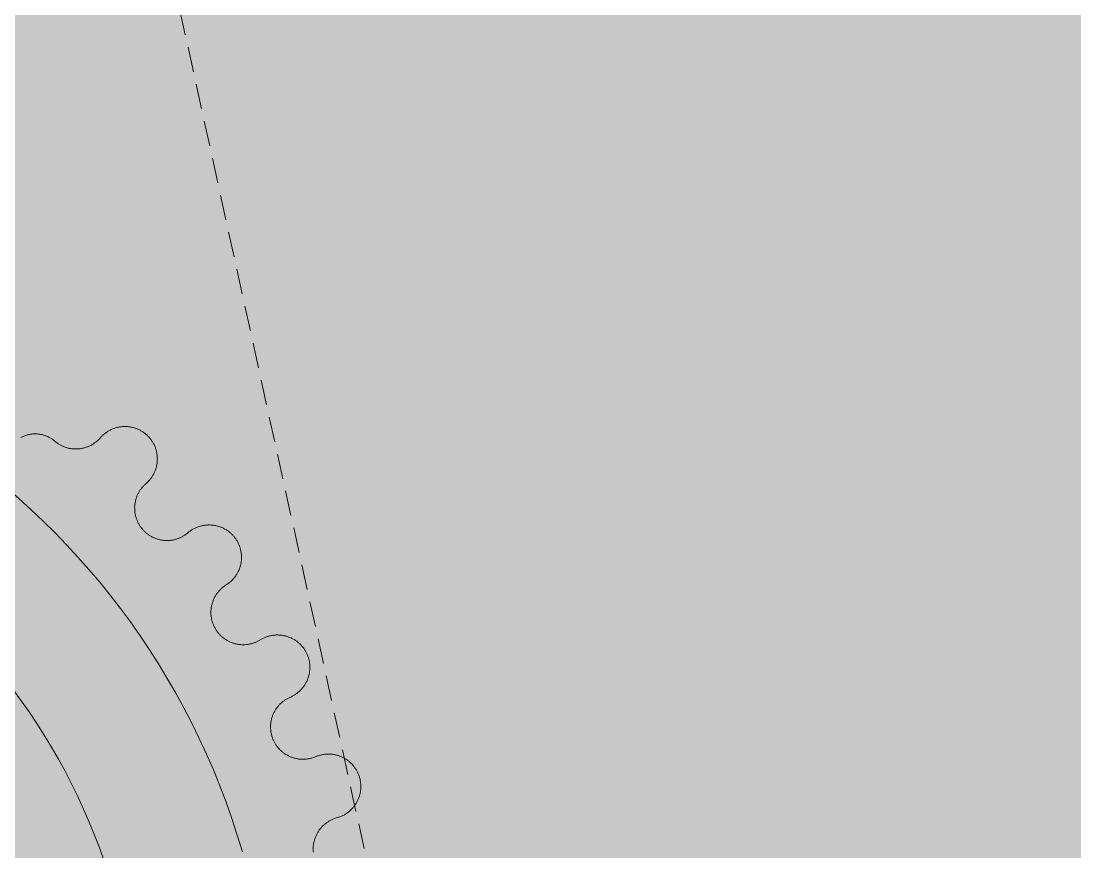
# Model space of a CAD drawing. Header units: millimetres. Extents: x 833941507 to 1669051331, y 817666127 to 1636299673.
# Drawn here: x 834548215.6 to 834548607.1, y 817988686.2 to 817988994.7 of the extents above; entities that cross this region are included whole.
import ezdxf

# ---------------------------------------------------------------- set-up
doc = ezdxf.new("R2010")
doc.units = ezdxf.units.MM
doc.header["$LTSCALE"] = 3
doc.linetypes.add('B0703', pattern=[4.6875, 3.125, -1.5625])
for name, color, linetype, lineweight in [('Hatch (LTC&CB)', 252, 'Continuous', 35), ('UAJ-23FLOR-h', 251, 'Continuous', 9), ('UAJ-25CEIL-z', 8, 'B0703', 9), ('UAJ-42INFI', 1, 'Continuous', 18)]:
    doc.layers.add(name, color=color, linetype=linetype, lineweight=lineweight)
doc.layers.add('UAJ-00XREF', color=7, linetype='Continuous')

# ---------------------------------------------------------------- blocks, each defined once
blk = doc.blocks.new('GBP-LTC-LB01')
at = {"layer": 'UAJ-23FLOR-h'}
h = blk.add_hatch(dxfattribs=at)
h.set_pattern_fill('EARTH,_O', color=256, scale=180, angle=45)
h.set_pattern_definition([(48.9989, (834576001.8, 818046085.3), (-112.727, 1612.5107), [1143, -1143]), (48.9989, (834575678.3, 818046366.6), (-112.727, 1612.5107), [1143, -1143]), (48.9989, (834575354.8, 818046647.8), (-112.727, 1612.5107), [1143, -1143]), (138.9989, (834575340.7, 818046849.3), (-1612.5107, -112.727), [1143, -1143]), (138.9989, (834575621.9, 818047172.8), (-1612.5107, -112.727), [1143, -1143]), (138.9989, (834575903.1, 818047496.3), (-1612.5107, -112.727), [1143, -1143])])
h.paths.add_polyline_path([(834572173.05, 818200349.17), (834310583.74, 818182062.08), (834331502.24, 817882831.69), (834364939.69, 817885169.23), (834473095.7, 818011283.6), (834480533.7, 818020120.4), (834485095.05, 818025709.55), (834491375.7, 818033619), (834497063.4, 818041013), (834493145.8, 818043678.7), (834512788.5, 818074029.25), (834518712.45, 818083675.25), (834526231.3, 818096325.1), (834534646.05, 818111073.05), (834545956, 818131981.3), (834557204.6, 818154198.8), (834564040, 818168496.8), (834570941.16, 818183576.43), (834578367.8, 818200696.3)])
h.paths.add_polyline_path([(834382131.31, 817956469.98), (834418268.73, 817958996.07), (834422062.41, 817963855.9), (834428403.04, 817964299.38), (834467239.2, 818010695.58), (834466445.21, 818021738.79), (834476097.72, 818035709.03), (834485267.1, 818048983.2), (834487014.89, 818051460.43), (834497268.33, 818067303.42), (834492893.38, 818129890.09), (834448056.59, 818126755.66), (834416896.58, 818105052.11), (834382061.37, 818080788.99), (834386167.45, 818022059.16), (834377588.38, 818021459.47)], flags=16)
edge = h.paths.add_edge_path(flags=16)
edge.add_line((834540292.29, 818142076.07), (834533466.32, 818141614.13))
edge.add_line((834533466.32, 818141614.13), (834523258.01, 818143862.71))
edge.add_line((834523258.01, 818143862.71), (834525896.87, 818155838.93))
edge.add_arc((834558382.43, 818267025.45), 115835.02, 237.2183981, 253.7131266, ccw=False)
edge.add_line((834495664.92, 818169638.25), (834498267.59, 818132356.98))
edge.add_line((834498267.59, 818132356.98), (834496346.42, 818130135.01))
edge.add_line((834496346.42, 818130135.01), (834492879.88, 818129892.67))
edge.add_line((834492879.88, 818129892.67), (834494229.58, 818110587.62))
edge.add_line((834494229.58, 818110587.62), (834496326.13, 818110708.38))
edge.add_line((834496326.13, 818110708.38), (834498420.21, 818080753.55))
edge.add_line((834498420.21, 818080753.55), (834498046.12, 818080727.4))
edge.add_line((834498046.12, 818080727.4), (834498254.52, 818077746.38))
edge.add_line((834498254.52, 818077746.38), (834503061.09, 818078082.4))
edge.add_line((834503061.09, 818078082.4), (834504979.52, 818081212.1))
edge.add_line((834504979.52, 818081212.1), (834509429.02, 818088470.93))
edge.add_line((834509429.02, 818088470.93), (834515217.16, 818097913.59))
edge.add_line((834515217.16, 818097913.59), (834526067.43, 818116415.54))
edge.add_line((834526067.43, 818116415.54), (834532489.2, 818127888.68))
edge.add_line((834532489.2, 818127888.68), (834534830.9, 818132146.3))
edge.add_line((834534830.9, 818132146.3), (834540292.29, 818142076.07))
h = blk.add_hatch(dxfattribs=at)
h.set_pattern_fill('EARTH,_O', color=256, scale=180, angle=45)
h.set_pattern_definition([(45.0000001, (-1082349.7, 54794.9), (-3e-06, 1616.4461018), [1143, -1143]), (45.0000001, (-1082652.8, 55098), (-3e-06, 1616.4461018), [1143, -1143]), (45.0000001, (-1082955.9, 55401.1), (-3e-06, 1616.4461018), [1143, -1143]), (135.0000001, (-1082955.9, 55603.1), (-1616.4461018, -3e-06), [1143, -1143]), (135.0000001, (-1082652.8, 55906.2), (-1616.4461018, -3e-06), [1143, -1143]), (135.0000001, (-1082349.7, 56209.3), (-1616.4461018, -3e-06), [1143, -1143])])
h.paths.add_polyline_path([(834669469.25, 818015499.17), (834651080.82, 818014213.79), (834651091.33, 818014066.03), (834669479.76, 818015351.52)], flags=16)
edge = h.paths.add_edge_path()
edge.add_arc((834611763.61, 818123015.07), 22001.28, 94.000719, 118.688683)
edge.add_line((834601201.89, 818142315.5), (834593918.34, 818141228.38))
edge.add_arc((834611768.4, 818123014.03), 25502.69, 93.997159, 134.421275, ccw=False)
edge.add_line((834609990.68, 818148454.69), (834618164.36, 818149025.84))
edge.add_line((834618164.36, 818149025.84), (834618408.29, 818145534.91))
edge.add_line((834618408.29, 818145534.91), (834616365.41, 818145392.16))
edge.add_line((834616365.41, 818145392.16), (834616609.39, 818141900.69))
edge.add_line((834616609.39, 818141900.69), (834611621.55, 818141552.15))
edge.add_line((834611621.55, 818141552.15), (834611377.61, 818145043.07))
edge.add_line((834611377.61, 818145043.07), (834610228.61, 818144962.74))
h.paths.add_polyline_path([(834673232.94, 818197365.88), (834607546.49, 818192773.89), (834599172.5, 818174435.3), (834588349.1, 818152374.5), (834578621.55, 818133890.65), (834568418.3, 818115665.3), (834556456.7, 818095618.3), (834546606.4, 818080041.6), (834532219.3, 818058623.75), (834523692.15, 818046595.75), (834515683.5, 818035708.5), (834508244.2, 818025929.9), (834500656.3, 818016266.1), (834489786.8, 818002934.1), (834483448.3, 817995421.3), (834478637.6, 817989841.7), (834458453.75, 817967379.3), (834441506.5, 817949096.36), (834383075.75, 817886437.08), (834482026.69, 817893354.51), (834551919.04, 817920008.6), (834634905.13, 817930637.13), (834634023, 817939309.35), (834633770.07, 817941795.89), (834633577.69, 817943687.02), (834508697.04, 817930983.61), (834507053.46, 817930191.44), (834506409.46, 817939426.96), (834507656.94, 817945566.73), (834503417.08, 818006767.03), (834503064.37, 818011762.67), (834514052.91, 818025791.94), (834520784.65, 818034889.35), (834526318.86, 818042436.94), (834532381.69, 818050705.63), (834536345.72, 818056472.68), (834542258.41, 818065225.62), (834550405.86, 818077286.91), (834561579, 818095001.96), (834574522.66, 818117080.03), (834587768.88, 818140310.21), (834609774.13, 818143594.98), (834610001.97, 818140335.89), (834634252.54, 818142031.47), (834636806.9, 818105492.47), (834642791.48, 818105913.75), (834646278.56, 818056032.58), (834640293.17, 818055614.16), (834643382.34, 818011424.91), (834641138.41, 818011267.96), (834645775.78, 817944927.87), (834639048.36, 817944243.52), (834640362.12, 817931328.11), (834651070.39, 817932706.91), (834650587.67, 817936476.13), (834685105.74, 817940896.86), (834685588.46, 817937127.64), (834691373.79, 817937868.57)])
blk = doc.blocks.new('inf_010')
at = {"layer": 'UAJ-42INFI'}
for points in [[(889560879.35, 757798065.8), (889560879.61, 757798065.91), (889560879.87, 757798066.02), (889560880.13, 757798066.12), (889560880.4, 757798066.21), (889560880.67, 757798066.3), (889560880.94, 757798066.38), (889560881.21, 757798066.45), (889560881.49, 757798066.51), (889560881.76, 757798066.57), (889560882.03, 757798066.62), (889560882.31, 757798066.67), (889560882.58, 757798066.7), (889560882.86, 757798066.73), (889560883.13, 757798066.76), (889560883.41, 757798066.77), (889560883.68, 757798066.78), (889560883.95, 757798066.79), (889560884.23, 757798066.78), (889560884.5, 757798066.77), (889560884.78, 757798066.75), (889560885.05, 757798066.73), (889560885.33, 757798066.7), (889560885.61, 757798066.66), (889560885.88, 757798066.61), (889560886.16, 757798066.56), (889560886.43, 757798066.5), (889560886.71, 757798066.43), (889560886.98, 757798066.36), (889560887.25, 757798066.28), (889560887.52, 757798066.19), (889560887.79, 757798066.1), (889560888.05, 757798065.99), (889560888.31, 757798065.89), (889560888.57, 757798065.77), (889560888.83, 757798065.65), (889560889.08, 757798065.52), (889560889.33, 757798065.39), (889560889.58, 757798065.25), (889560889.82, 757798065.1), (889560890.05, 757798064.95), (889560890.28, 757798064.79), (889560890.51, 757798064.63), (889560890.73, 757798064.46), (889560890.95, 757798064.29), (889560891.16, 757798064.11), (889560891.37, 757798063.93), (889560891.57, 757798063.75), (889560891.77, 757798063.56)], [(889560908.41, 757798063.3), (889560909.1, 757798063.95)], [(889560909.1, 757798063.95), (889560909.32, 757798064.15), (889560909.55, 757798064.34), (889560909.78, 757798064.53), (889560910.01, 757798064.72), (889560910.25, 757798064.89), (889560910.5, 757798065.07), (889560910.75, 757798065.24), (889560911.01, 757798065.4), (889560911.27, 757798065.55), (889560911.53, 757798065.7), (889560911.8, 757798065.85), (889560912.07, 757798065.98), (889560912.35, 757798066.11), (889560912.63, 757798066.24), (889560912.92, 757798066.35), (889560913.2, 757798066.46), (889560913.49, 757798066.56), (889560913.78, 757798066.66), (889560914.08, 757798066.74), (889560914.37, 757798066.82), (889560914.67, 757798066.89), (889560914.97, 757798066.96), (889560915.27, 757798067.01), (889560915.57, 757798067.06), (889560915.87, 757798067.1), (889560916.17, 757798067.13), (889560916.47, 757798067.16), (889560916.77, 757798067.18), (889560917.07, 757798067.19), (889560917.37, 757798067.19), (889560917.66, 757798067.18), (889560917.96, 757798067.17), (889560918.25, 757798067.15), (889560918.55, 757798067.12), (889560918.84, 757798067.09), (889560919.14, 757798067.05), (889560919.44, 757798067), (889560919.73, 757798066.94), (889560920.03, 757798066.88), (889560920.32, 757798066.81), (889560920.61, 757798066.73), (889560920.91, 757798066.64), (889560921.2, 757798066.55), (889560921.48, 757798066.44), (889560921.77, 757798066.33), (889560922.05, 757798066.22), (889560922.33, 757798066.09), (889560922.61, 757798065.96), (889560922.88, 757798065.82), (889560923.15, 757798065.68), (889560923.42, 757798065.53), (889560923.68, 757798065.37), (889560923.94, 757798065.2), (889560924.19, 757798065.03), (889560924.44, 757798064.85), (889560924.68, 757798064.67), (889560924.92, 757798064.48), (889560925.15, 757798064.29), (889560925.38, 757798064.09), (889560925.6, 757798063.89), (889560925.81, 757798063.68), (889560926.02, 757798063.47), (889560926.22, 757798063.25), (889560926.42, 757798063.03), (889560926.61, 757798062.8), (889560926.8, 757798062.57), (889560926.98, 757798062.33), (889560927.15, 757798062.09), (889560927.32, 757798061.85), (889560927.49, 757798061.59), (889560927.64, 757798061.34), (889560927.8, 757798061.07), (889560927.94, 757798060.81), (889560928.08, 757798060.54), (889560928.22, 757798060.26), (889560928.34, 757798059.98), (889560928.46, 757798059.7), (889560928.57, 757798059.42), (889560928.68, 757798059.13), (889560928.78, 757798058.84), (889560928.87, 757798058.54), (889560928.95, 757798058.25), (889560929.02, 757798057.95), (889560929.09, 757798057.65), (889560929.15, 757798057.35), (889560929.2, 757798057.05), (889560929.25, 757798056.75), (889560929.28, 757798056.45), (889560929.31, 757798056.15), (889560929.33, 757798055.85), (889560929.35, 757798055.55), (889560929.35, 757798055.25), (889560929.35, 757798054.95), (889560929.34, 757798054.65), (889560929.33, 757798054.35), (889560929.3, 757798054.06), (889560929.27, 757798053.77), (889560929.24, 757798053.47), (889560929.19, 757798053.18), (889560929.14, 757798052.88), (889560929.08, 757798052.59), (889560929.01, 757798052.29), (889560928.94, 757798052), (889560928.85, 757798051.71), (889560928.76, 757798051.42), (889560928.66, 757798051.13), (889560928.56, 757798050.85), (889560928.45, 757798050.56), (889560928.32, 757798050.28), (889560928.2, 757798050), (889560928.06, 757798049.73), (889560927.92, 757798049.45), (889560927.77, 757798049.19), (889560927.62, 757798048.92), (889560927.46, 757798048.66), (889560927.29, 757798048.41), (889560927.11, 757798048.16), (889560926.93, 757798047.91), (889560926.75, 757798047.67), (889560926.55, 757798047.43), (889560926.36, 757798047.2), (889560926.15, 757798046.98), (889560925.95, 757798046.76), (889560925.73, 757798046.55), (889560925.52, 757798046.34), (889560925.3, 757798046.14), (889560925.07, 757798045.95), (889560924.85, 757798045.76)], [(889560891.77, 757798063.56), (889560891.96, 757798063.37), (889560892.15, 757798063.19), (889560892.35, 757798063.02), (889560892.55, 757798062.84), (889560892.76, 757798062.67), (889560892.98, 757798062.51), (889560893.2, 757798062.34), (889560893.42, 757798062.19), (889560893.65, 757798062.03), (889560893.89, 757798061.88), (889560894.13, 757798061.73), (889560894.38, 757798061.59), (889560894.63, 757798061.46), (889560894.88, 757798061.33), (889560895.14, 757798061.2), (889560895.41, 757798061.08), (889560895.67, 757798060.97), (889560895.95, 757798060.86), (889560896.22, 757798060.76), (889560896.5, 757798060.66), (889560896.78, 757798060.58), (889560897.07, 757798060.49), (889560897.36, 757798060.42), (889560897.65, 757798060.35), (889560897.94, 757798060.29), (889560898.24, 757798060.24), (889560898.54, 757798060.19), (889560898.83, 757798060.15), (889560899.13, 757798060.12), (889560899.44, 757798060.1), (889560899.74, 757798060.08), (889560900.04, 757798060.07), (889560900.34, 757798060.07), (889560900.64, 757798060.08), (889560900.95, 757798060.09), (889560901.25, 757798060.12), (889560901.55, 757798060.15), (889560901.85, 757798060.18), (889560902.14, 757798060.23), (889560902.44, 757798060.28), (889560902.73, 757798060.34), (889560903.02, 757798060.4), (889560903.31, 757798060.48), (889560903.6, 757798060.56), (889560903.88, 757798060.64), (889560904.16, 757798060.74), (889560904.43, 757798060.83), (889560904.7, 757798060.94), (889560904.97, 757798061.05), (889560905.23, 757798061.17), (889560905.49, 757798061.29), (889560905.75, 757798061.42), (889560906, 757798061.55), (889560906.24, 757798061.69), (889560906.48, 757798061.84), (889560906.72, 757798061.98), (889560906.95, 757798062.14), (889560907.17, 757798062.29), (889560907.39, 757798062.45), (889560907.61, 757798062.62), (889560907.82, 757798062.78), (889560908.02, 757798062.95), (889560908.22, 757798063.13), (889560908.41, 757798063.3)], [(889560924.11, 757798045.17), (889560923.9, 757798045), (889560923.7, 757798044.83), (889560923.51, 757798044.65), (889560923.31, 757798044.47), (889560923.12, 757798044.28), (889560922.93, 757798044.09), (889560922.74, 757798043.89), (889560922.56, 757798043.68), (889560922.38, 757798043.47), (889560922.2, 757798043.25), (889560922.03, 757798043.03), (889560921.86, 757798042.8), (889560921.7, 757798042.57), (889560921.54, 757798042.33), (889560921.39, 757798042.08), (889560921.24, 757798041.83), (889560921.09, 757798041.58), (889560920.96, 757798041.32), (889560920.82, 757798041.06), (889560920.7, 757798040.79), (889560920.58, 757798040.52), (889560920.46, 757798040.25), (889560920.36, 757798039.97), (889560920.26, 757798039.69), (889560920.16, 757798039.4), (889560920.08, 757798039.12), (889560920, 757798038.83), (889560919.93, 757798038.53), (889560919.86, 757798038.24), (889560919.8, 757798037.94), (889560919.75, 757798037.64), (889560919.71, 757798037.34), (889560919.67, 757798037.04), (889560919.65, 757798036.74), (889560919.63, 757798036.44), (889560919.62, 757798036.14), (889560919.61, 757798035.84), (889560919.61, 757798035.54), (889560919.62, 757798035.24), (889560919.64, 757798034.94), (889560919.67, 757798034.64), (889560919.7, 757798034.34), (889560919.74, 757798034.05), (889560919.79, 757798033.76), (889560919.84, 757798033.47), (889560919.9, 757798033.18), (889560919.97, 757798032.9), (889560920.04, 757798032.61), (889560920.12, 757798032.34), (889560920.21, 757798032.06), (889560920.3, 757798031.79), (889560920.4, 757798031.52), (889560920.5, 757798031.26), (889560920.61, 757798031), (889560920.73, 757798030.74), (889560920.85, 757798030.49), (889560920.97, 757798030.25), (889560921.1, 757798030.01), (889560921.24, 757798029.77), (889560921.38, 757798029.54), (889560921.52, 757798029.31), (889560921.67, 757798029.09), (889560921.82, 757798028.87), (889560921.97, 757798028.66), (889560922.13, 757798028.45), (889560922.29, 757798028.25), (889560922.46, 757798028.04), (889560922.64, 757798027.84), (889560922.82, 757798027.64), (889560923, 757798027.44), (889560923.2, 757798027.25), (889560923.4, 757798027.06), (889560923.6, 757798026.87), (889560923.81, 757798026.68), (889560924.03, 757798026.5), (889560924.25, 757798026.33), (889560924.48, 757798026.15), (889560924.71, 757798025.99), (889560924.95, 757798025.82), (889560925.19, 757798025.67), (889560925.44, 757798025.51), (889560925.69, 757798025.37), (889560925.95, 757798025.22), (889560926.21, 757798025.09), (889560926.48, 757798024.96), (889560926.75, 757798024.83), (889560927.02, 757798024.72), (889560927.3, 757798024.61), (889560927.58, 757798024.5), (889560927.86, 757798024.4), (889560928.15, 757798024.31), (889560928.44, 757798024.23), (889560928.73, 757798024.15), (889560929.03, 757798024.09), (889560929.32, 757798024.02), (889560929.62, 757798023.97), (889560929.92, 757798023.92), (889560930.22, 757798023.89), (889560930.52, 757798023.85), (889560930.82, 757798023.83), (889560931.12, 757798023.81), (889560931.42, 757798023.81), (889560931.72, 757798023.8), (889560932.02, 757798023.81), (889560932.32, 757798023.83), (889560932.62, 757798023.85), (889560932.91, 757798023.87), (889560933.21, 757798023.91), (889560933.5, 757798023.95), (889560933.79, 757798024), (889560934.08, 757798024.06), (889560934.36, 757798024.12), (889560934.64, 757798024.19), (889560934.92, 757798024.27), (889560935.19, 757798024.35), (889560935.46, 757798024.44), (889560935.73, 757798024.53), (889560936, 757798024.63), (889560936.25, 757798024.74), (889560936.51, 757798024.85), (889560936.76, 757798024.97), (889560937.01, 757798025.09), (889560937.25, 757798025.21), (889560937.49, 757798025.34), (889560937.72, 757798025.47), (889560937.94, 757798025.61), (889560938.17, 757798025.75), (889560938.38, 757798025.9)], [(889560924.85, 757798045.76), (889560924.11, 757798045.17)], [(889560939.16, 757798026.43), (889560939.41, 757798026.6), (889560939.66, 757798026.75), (889560939.92, 757798026.91), (889560940.18, 757798027.05), (889560940.44, 757798027.2), (889560940.71, 757798027.33), (889560940.99, 757798027.46), (889560941.26, 757798027.58), (889560941.54, 757798027.7), (889560941.83, 757798027.8), (889560942.12, 757798027.9), (889560942.41, 757798028), (889560942.7, 757798028.08), (889560943, 757798028.16), (889560943.3, 757798028.24), (889560943.6, 757798028.3), (889560943.9, 757798028.36), (889560944.2, 757798028.4), (889560944.5, 757798028.45), (889560944.81, 757798028.48), (889560945.11, 757798028.5), (889560945.42, 757798028.52), (889560945.72, 757798028.53), (889560946.02, 757798028.53), (889560946.33, 757798028.53), (889560946.63, 757798028.52), (889560946.93, 757798028.49), (889560947.23, 757798028.47), (889560947.53, 757798028.43), (889560947.82, 757798028.39), (889560948.11, 757798028.34), (889560948.4, 757798028.28), (889560948.69, 757798028.22), (889560948.98, 757798028.15), (889560949.27, 757798028.07), (889560949.55, 757798027.98), (889560949.84, 757798027.89), (889560950.12, 757798027.79), (889560950.4, 757798027.68), (889560950.68, 757798027.57), (889560950.96, 757798027.44), (889560951.24, 757798027.31), (889560951.51, 757798027.18), (889560951.78, 757798027.03), (889560952.05, 757798026.88), (889560952.31, 757798026.72), (889560952.57, 757798026.56), (889560952.82, 757798026.39), (889560953.07, 757798026.21), (889560953.32, 757798026.02), (889560953.56, 757798025.83), (889560953.79, 757798025.64), (889560954.02, 757798025.44), (889560954.24, 757798025.23), (889560954.46, 757798025.02), (889560954.67, 757798024.8), (889560954.88, 757798024.58), (889560955.08, 757798024.35), (889560955.27, 757798024.12), (889560955.46, 757798023.88), (889560955.64, 757798023.65), (889560955.82, 757798023.4), (889560955.98, 757798023.16), (889560956.14, 757798022.91), (889560956.3, 757798022.66), (889560956.45, 757798022.4), (889560956.59, 757798022.14), (889560956.73, 757798021.88), (889560956.86, 757798021.61), (889560956.98, 757798021.33), (889560957.1, 757798021.05), (889560957.21, 757798020.77), (889560957.31, 757798020.49), (889560957.41, 757798020.2), (889560957.5, 757798019.91), (889560957.58, 757798019.61), (889560957.66, 757798019.31), (889560957.73, 757798019.02), (889560957.79, 757798018.72), (889560957.84, 757798018.41), (889560957.89, 757798018.11), (889560957.92, 757798017.81), (889560957.95, 757798017.5), (889560957.97, 757798017.2), (889560957.99, 757798016.89), (889560957.99, 757798016.59), (889560957.99, 757798016.28), (889560957.98, 757798015.98), (889560957.97, 757798015.67), (889560957.94, 757798015.37), (889560957.91, 757798015.07), (889560957.87, 757798014.78), (889560957.82, 757798014.48), (889560957.77, 757798014.19), (889560957.71, 757798013.9), (889560957.64, 757798013.61), (889560957.57, 757798013.32), (889560957.49, 757798013.04), (889560957.4, 757798012.76), (889560957.3, 757798012.47), (889560957.2, 757798012.19), (889560957.09, 757798011.91), (889560956.97, 757798011.63), (889560956.84, 757798011.36), (889560956.71, 757798011.08), (889560956.57, 757798010.81), (889560956.42, 757798010.55), (889560956.26, 757798010.28), (889560956.1, 757798010.02), (889560955.94, 757798009.77), (889560955.76, 757798009.51), (889560955.58, 757798009.27), (889560955.39, 757798009.02), (889560955.2, 757798008.79), (889560955, 757798008.55), (889560954.79, 757798008.33), (889560954.58, 757798008.1), (889560954.37, 757798007.89), (889560954.15, 757798007.68), (889560953.92, 757798007.48), (889560953.69, 757798007.28), (889560953.46, 757798007.09), (889560953.22, 757798006.9), (889560952.98, 757798006.72), (889560952.73, 757798006.55), (889560952.49, 757798006.39), (889560952.24, 757798006.23), (889560951.98, 757798006.08)], [(889560938.38, 757798025.9), (889560939.16, 757798026.43)], [(889560951.16, 757798005.6), (889560950.94, 757798005.47), (889560950.71, 757798005.33), (889560950.49, 757798005.19), (889560950.27, 757798005.04), (889560950.05, 757798004.88), (889560949.83, 757798004.71), (889560949.62, 757798004.54), (889560949.41, 757798004.37), (889560949.2, 757798004.19), (889560948.99, 757798004), (889560948.79, 757798003.8), (889560948.59, 757798003.6), (889560948.39, 757798003.4), (889560948.2, 757798003.18), (889560948.01, 757798002.97), (889560947.82, 757798002.74), (889560947.64, 757798002.51), (889560947.47, 757798002.28), (889560947.3, 757798002.04), (889560947.13, 757798001.8), (889560946.97, 757798001.55), (889560946.82, 757798001.29), (889560946.67, 757798001.03), (889560946.53, 757798000.77), (889560946.39, 757798000.5), (889560946.27, 757798000.23), (889560946.14, 757797999.96), (889560946.03, 757797999.68), (889560945.92, 757797999.4), (889560945.82, 757797999.11), (889560945.72, 757797998.82), (889560945.64, 757797998.53), (889560945.56, 757797998.24), (889560945.48, 757797997.95), (889560945.42, 757797997.65), (889560945.36, 757797997.36), (889560945.31, 757797997.06), (889560945.27, 757797996.76), (889560945.23, 757797996.47), (889560945.21, 757797996.17), (889560945.19, 757797995.87), (889560945.17, 757797995.57), (889560945.17, 757797995.27), (889560945.17, 757797994.98), (889560945.18, 757797994.68), (889560945.2, 757797994.39), (889560945.22, 757797994.1), (889560945.25, 757797993.81), (889560945.29, 757797993.52), (889560945.33, 757797993.24), (889560945.38, 757797992.95), (889560945.44, 757797992.67), (889560945.5, 757797992.4), (889560945.57, 757797992.12), (889560945.65, 757797991.86), (889560945.73, 757797991.59), (889560945.82, 757797991.33), (889560945.91, 757797991.07), (889560946, 757797990.81), (889560946.11, 757797990.56), (889560946.21, 757797990.32), (889560946.32, 757797990.08), (889560946.44, 757797989.84), (889560946.56, 757797989.61), (889560946.68, 757797989.38), (889560946.81, 757797989.15), (889560946.95, 757797988.92), (889560947.09, 757797988.7), (889560947.24, 757797988.47), (889560947.4, 757797988.25), (889560947.56, 757797988.03), (889560947.73, 757797987.81), (889560947.9, 757797987.59), (889560948.08, 757797987.38), (889560948.27, 757797987.17), (889560948.46, 757797986.96), (889560948.66, 757797986.75), (889560948.86, 757797986.55), (889560949.08, 757797986.36), (889560949.29, 757797986.16), (889560949.51, 757797985.97), (889560949.74, 757797985.79), (889560949.97, 757797985.61), (889560950.21, 757797985.44), (889560950.46, 757797985.27), (889560950.7, 757797985.11), (889560950.96, 757797984.95), (889560951.22, 757797984.8), (889560951.48, 757797984.65), (889560951.74, 757797984.51), (889560952.01, 757797984.38), (889560952.29, 757797984.25), (889560952.56, 757797984.13), (889560952.85, 757797984.02), (889560953.13, 757797983.92), (889560953.41, 757797983.82), (889560953.7, 757797983.73), (889560953.99, 757797983.64), (889560954.29, 757797983.57), (889560954.58, 757797983.5), (889560954.87, 757797983.44), (889560955.17, 757797983.38), (889560955.47, 757797983.34), (889560955.76, 757797983.3), (889560956.06, 757797983.27), (889560956.36, 757797983.24), (889560956.66, 757797983.23), (889560956.95, 757797983.22), (889560957.25, 757797983.22), (889560957.54, 757797983.22), (889560957.83, 757797983.23), (889560958.12, 757797983.25), (889560958.41, 757797983.28), (889560958.7, 757797983.31), (889560958.98, 757797983.35), (889560959.26, 757797983.4), (889560959.54, 757797983.45), (889560959.82, 757797983.51), (889560960.09, 757797983.58), (889560960.36, 757797983.65), (889560960.62, 757797983.73), (889560960.89, 757797983.81), (889560961.14, 757797983.89), (889560961.4, 757797983.99), (889560961.65, 757797984.08), (889560961.89, 757797984.19), (889560962.13, 757797984.29), (889560962.37, 757797984.4)], [(889560951.98, 757798006.08), (889560951.16, 757798005.6)], [(889560963.22, 757797984.81), (889560963.49, 757797984.94), (889560963.76, 757797985.06), (889560964.04, 757797985.17), (889560964.32, 757797985.27), (889560964.6, 757797985.37), (889560964.89, 757797985.47), (889560965.18, 757797985.55), (889560965.47, 757797985.63), (889560965.76, 757797985.7), (889560966.06, 757797985.77), (889560966.36, 757797985.82), (889560966.66, 757797985.87), (889560966.97, 757797985.91), (889560967.27, 757797985.95), (889560967.58, 757797985.97), (889560967.88, 757797985.99), (889560968.19, 757797986), (889560968.5, 757797986), (889560968.8, 757797986), (889560969.11, 757797985.98), (889560969.41, 757797985.96), (889560969.72, 757797985.93), (889560970.02, 757797985.9), (889560970.32, 757797985.85), (889560970.62, 757797985.8), (889560970.92, 757797985.74), (889560971.21, 757797985.68), (889560971.5, 757797985.61), (889560971.79, 757797985.53), (889560972.07, 757797985.44), (889560972.36, 757797985.35), (889560972.63, 757797985.25), (889560972.91, 757797985.14), (889560973.18, 757797985.03), (889560973.46, 757797984.91), (889560973.73, 757797984.78), (889560973.99, 757797984.64), (889560974.26, 757797984.5), (889560974.52, 757797984.35), (889560974.78, 757797984.2), (889560975.04, 757797984.03), (889560975.29, 757797983.86), (889560975.54, 757797983.69), (889560975.78, 757797983.5), (889560976.02, 757797983.31), (889560976.26, 757797983.12), (889560976.49, 757797982.91), (889560976.71, 757797982.71), (889560976.93, 757797982.49), (889560977.15, 757797982.27), (889560977.36, 757797982.05), (889560977.56, 757797981.82), (889560977.76, 757797981.59), (889560977.95, 757797981.35), (889560978.13, 757797981.1), (889560978.31, 757797980.86), (889560978.48, 757797980.61), (889560978.64, 757797980.35), (889560978.8, 757797980.09), (889560978.95, 757797979.83), (889560979.09, 757797979.57), (889560979.23, 757797979.31), (889560979.35, 757797979.04), (889560979.47, 757797978.77), (889560979.59, 757797978.5), (889560979.7, 757797978.22), (889560979.8, 757797977.94), (889560979.89, 757797977.66), (889560979.98, 757797977.37), (889560980.06, 757797977.08), (889560980.14, 757797976.79), (889560980.21, 757797976.49), (889560980.27, 757797976.2), (889560980.32, 757797975.9), (889560980.36, 757797975.59), (889560980.4, 757797975.29), (889560980.43, 757797974.99), (889560980.45, 757797974.68), (889560980.47, 757797974.37), (889560980.47, 757797974.07), (889560980.47, 757797973.76), (889560980.46, 757797973.45), (889560980.45, 757797973.15), (889560980.42, 757797972.84), (889560980.39, 757797972.54), (889560980.35, 757797972.24), (889560980.3, 757797971.94), (889560980.25, 757797971.64), (889560980.18, 757797971.34), (889560980.12, 757797971.05), (889560980.04, 757797970.76), (889560979.95, 757797970.47), (889560979.86, 757797970.18), (889560979.77, 757797969.9), (889560979.66, 757797969.62), (889560979.55, 757797969.35), (889560979.44, 757797969.08), (889560979.31, 757797968.81), (889560979.18, 757797968.54), (889560979.04, 757797968.28), (889560978.9, 757797968.01), (889560978.75, 757797967.75), (889560978.59, 757797967.5), (889560978.42, 757797967.24), (889560978.25, 757797966.99), (889560978.07, 757797966.75), (889560977.88, 757797966.5), (889560977.69, 757797966.27), (889560977.49, 757797966.03), (889560977.29, 757797965.81), (889560977.08, 757797965.58), (889560976.86, 757797965.37), (889560976.64, 757797965.16), (889560976.41, 757797964.95), (889560976.18, 757797964.75), (889560975.94, 757797964.56), (889560975.7, 757797964.37), (889560975.45, 757797964.19), (889560975.2, 757797964.01), (889560974.95, 757797963.85), (889560974.69, 757797963.68), (889560974.43, 757797963.53), (889560974.17, 757797963.38), (889560973.9, 757797963.24), (889560973.64, 757797963.11), (889560973.37, 757797962.99), (889560973.09, 757797962.87), (889560972.82, 757797962.76)], [(889560962.37, 757797984.4), (889560963.22, 757797984.81)], [(889560971.94, 757797962.41), (889560971.7, 757797962.32), (889560971.46, 757797962.21), (889560971.21, 757797962.1), (889560970.97, 757797961.98), (889560970.73, 757797961.86), (889560970.49, 757797961.73), (889560970.25, 757797961.6), (889560970.02, 757797961.46), (889560969.78, 757797961.31), (889560969.55, 757797961.15), (889560969.32, 757797960.99), (889560969.09, 757797960.82), (889560968.86, 757797960.65), (889560968.64, 757797960.47), (889560968.42, 757797960.28), (889560968.21, 757797960.09), (889560967.99, 757797959.89), (889560967.78, 757797959.68), (889560967.58, 757797959.47), (889560967.38, 757797959.26), (889560967.19, 757797959.03), (889560967, 757797958.8), (889560966.81, 757797958.57), (889560966.63, 757797958.33), (889560966.46, 757797958.09), (889560966.29, 757797957.84), (889560966.13, 757797957.59), (889560965.97, 757797957.33), (889560965.82, 757797957.07), (889560965.68, 757797956.8), (889560965.54, 757797956.53), (889560965.41, 757797956.26), (889560965.29, 757797955.98), (889560965.17, 757797955.7), (889560965.06, 757797955.42), (889560964.96, 757797955.14), (889560964.87, 757797954.85), (889560964.78, 757797954.56), (889560964.7, 757797954.27), (889560964.63, 757797953.98), (889560964.56, 757797953.69), (889560964.5, 757797953.4), (889560964.45, 757797953.1), (889560964.41, 757797952.81), (889560964.38, 757797952.52), (889560964.35, 757797952.23), (889560964.33, 757797951.93), (889560964.32, 757797951.64), (889560964.31, 757797951.35), (889560964.31, 757797951.07), (889560964.32, 757797950.78), (889560964.33, 757797950.49), (889560964.35, 757797950.21), (889560964.38, 757797949.93), (889560964.41, 757797949.65), (889560964.45, 757797949.38), (889560964.5, 757797949.11), (889560964.55, 757797948.84), (889560964.61, 757797948.57), (889560964.67, 757797948.31), (889560964.74, 757797948.05), (889560964.81, 757797947.79), (889560964.89, 757797947.54), (889560964.97, 757797947.29), (889560965.06, 757797947.05), (889560965.16, 757797946.8), (889560965.26, 757797946.56), (889560965.37, 757797946.31), (889560965.48, 757797946.07), (889560965.6, 757797945.82), (889560965.73, 757797945.58), (889560965.86, 757797945.34), (889560966, 757797945.1), (889560966.14, 757797944.86), (889560966.3, 757797944.62), (889560966.46, 757797944.39), (889560966.62, 757797944.15), (889560966.79, 757797943.93), (889560966.97, 757797943.7), (889560967.16, 757797943.48), (889560967.35, 757797943.26), (889560967.54, 757797943.04), (889560967.75, 757797942.83), (889560967.96, 757797942.62), (889560968.17, 757797942.42), (889560968.39, 757797942.22), (889560968.62, 757797942.02), (889560968.85, 757797941.84), (889560969.09, 757797941.65), (889560969.33, 757797941.47), (889560969.58, 757797941.3), (889560969.83, 757797941.14), (889560970.09, 757797940.98), (889560970.35, 757797940.82), (889560970.61, 757797940.68), (889560970.88, 757797940.54), (889560971.15, 757797940.4), (889560971.42, 757797940.28), (889560971.7, 757797940.16), (889560971.98, 757797940.04), (889560972.26, 757797939.94), (889560972.55, 757797939.84), (889560972.83, 757797939.75), (889560973.12, 757797939.67), (889560973.41, 757797939.59), (889560973.7, 757797939.52), (889560973.99, 757797939.46), (889560974.28, 757797939.41), (889560974.58, 757797939.36), (889560974.87, 757797939.32), (889560975.16, 757797939.29), (889560975.45, 757797939.27), (889560975.74, 757797939.25), (889560976.03, 757797939.24), (889560976.31, 757797939.24), (889560976.6, 757797939.24), (889560976.88, 757797939.25), (889560977.16, 757797939.27), (889560977.44, 757797939.29), (889560977.72, 757797939.32), (889560977.99, 757797939.36), (889560978.26, 757797939.4), (889560978.53, 757797939.44), (889560978.79, 757797939.5), (889560979.06, 757797939.56), (889560979.31, 757797939.62), (889560979.57, 757797939.69), (889560979.82, 757797939.76)], [(889560972.82, 757797962.76), (889560971.94, 757797962.41)], [(889560979.82, 757797939.76), (889560980.72, 757797940.04)], [(889560980.72, 757797940.04), (889560981.01, 757797940.12), (889560981.29, 757797940.2), (889560981.58, 757797940.27), (889560981.88, 757797940.33), (889560982.17, 757797940.39), (889560982.47, 757797940.43), (889560982.77, 757797940.47), (889560983.07, 757797940.51), (889560983.37, 757797940.53), (889560983.68, 757797940.55), (889560983.98, 757797940.56), (889560984.29, 757797940.57), (889560984.59, 757797940.56), (889560984.9, 757797940.55), (889560985.2, 757797940.53), (889560985.51, 757797940.5), (889560985.81, 757797940.46), (889560986.12, 757797940.42), (889560986.42, 757797940.37), (889560986.72, 757797940.31), (889560987.02, 757797940.24), (889560987.31, 757797940.17), (889560987.61, 757797940.09), (889560987.9, 757797940), (889560988.19, 757797939.9), (889560988.47, 757797939.8), (889560988.75, 757797939.69), (889560989.03, 757797939.57), (889560989.3, 757797939.45), (889560989.57, 757797939.32), (889560989.83, 757797939.19), (889560990.09, 757797939.05), (889560990.35, 757797938.9), (889560990.6, 757797938.75), (889560990.85, 757797938.59), (889560991.1, 757797938.42), (889560991.35, 757797938.25), (889560991.59, 757797938.07), (889560991.82, 757797937.88), (889560992.06, 757797937.69), (889560992.29, 757797937.48), (889560992.51, 757797937.28), (889560992.73, 757797937.07), (889560992.94, 757797936.85), (889560993.15, 757797936.62), (889560993.35, 757797936.39), (889560993.55, 757797936.16), (889560993.74, 757797935.92), (889560993.93, 757797935.68), (889560994.11, 757797935.43), (889560994.28, 757797935.17), (889560994.45, 757797934.92), (889560994.6, 757797934.66), (889560994.76, 757797934.39), (889560994.9, 757797934.12), (889560995.04, 757797933.85), (889560995.17, 757797933.58), (889560995.29, 757797933.3), (889560995.41, 757797933.02), (889560995.52, 757797932.75), (889560995.62, 757797932.46), (889560995.71, 757797932.18), (889560995.8, 757797931.9), (889560995.88, 757797931.61), (889560995.95, 757797931.33), (889560996.02, 757797931.04), (889560996.07, 757797930.75), (889560996.13, 757797930.45), (889560996.17, 757797930.15), (889560996.21, 757797929.85), (889560996.24, 757797929.55), (889560996.26, 757797929.25), (889560996.27, 757797928.95), (889560996.28, 757797928.64), (889560996.28, 757797928.34), (889560996.27, 757797928.03), (889560996.25, 757797927.73), (889560996.23, 757797927.42), (889560996.2, 757797927.12), (889560996.16, 757797926.81), (889560996.11, 757797926.51), (889560996.05, 757797926.21), (889560995.99, 757797925.91), (889560995.92, 757797925.61), (889560995.84, 757797925.32), (889560995.76, 757797925.02), (889560995.66, 757797924.73), (889560995.57, 757797924.45), (889560995.46, 757797924.16), (889560995.35, 757797923.88), (889560995.23, 757797923.61), (889560995.1, 757797923.33), (889560994.97, 757797923.06), (889560994.83, 757797922.8), (889560994.68, 757797922.54), (889560994.53, 757797922.29), (889560994.38, 757797922.04), (889560994.21, 757797921.79), (889560994.04, 757797921.55), (889560993.87, 757797921.3), (889560993.68, 757797921.07), (889560993.5, 757797920.83), (889560993.3, 757797920.6), (889560993.1, 757797920.38), (889560992.89, 757797920.16), (889560992.67, 757797919.94), (889560992.45, 757797919.73), (889560992.23, 757797919.52), (889560991.99, 757797919.32), (889560991.76, 757797919.13), (889560991.52, 757797918.94), (889560991.27, 757797918.76), (889560991.02, 757797918.58), (889560990.76, 757797918.41), (889560990.5, 757797918.25), (889560990.24, 757797918.09), (889560989.97, 757797917.95), (889560989.7, 757797917.8), (889560989.43, 757797917.67), (889560989.15, 757797917.54), (889560988.88, 757797917.42), (889560988.59, 757797917.31), (889560988.31, 757797917.2), (889560988.03, 757797917.11), (889560987.74, 757797917.02), (889560987.46, 757797916.93), (889560987.17, 757797916.86), (889560986.88, 757797916.79)], [(889560986.31, 757797916.66), (889560986.05, 757797916.6), (889560985.79, 757797916.53), (889560985.53, 757797916.46), (889560985.27, 757797916.38), (889560985.01, 757797916.29), (889560984.75, 757797916.2), (889560984.49, 757797916.1), (889560984.23, 757797915.99), (889560983.98, 757797915.87), (889560983.72, 757797915.75), (889560983.46, 757797915.63), (889560983.21, 757797915.49), (889560982.95, 757797915.35), (889560982.7, 757797915.2), (889560982.45, 757797915.04), (889560982.2, 757797914.88), (889560981.96, 757797914.71), (889560981.72, 757797914.53), (889560981.48, 757797914.35), (889560981.25, 757797914.16), (889560981.02, 757797913.96), (889560980.79, 757797913.76), (889560980.57, 757797913.55), (889560980.36, 757797913.34), (889560980.15, 757797913.11), (889560979.94, 757797912.89), (889560979.74, 757797912.65), (889560979.55, 757797912.41), (889560979.36, 757797912.17), (889560979.18, 757797911.92), (889560979, 757797911.67), (889560978.83, 757797911.41), (889560978.67, 757797911.15), (889560978.51, 757797910.88), (889560978.36, 757797910.61), (889560978.22, 757797910.34), (889560978.09, 757797910.06), (889560977.96, 757797909.78), (889560977.84, 757797909.5), (889560977.73, 757797909.21), (889560977.62, 757797908.93), (889560977.52, 757797908.64), (889560977.43, 757797908.35), (889560977.35, 757797908.06), (889560977.28, 757797907.77), (889560977.21, 757797907.47), (889560977.15, 757797907.18), (889560977.1, 757797906.89), (889560977.06, 757797906.6), (889560977.02, 757797906.3), (889560976.99, 757797906.01), (889560976.97, 757797905.72), (889560976.95, 757797905.44), (889560976.95, 757797905.15), (889560976.94, 757797904.86), (889560976.95, 757797904.58)], [(889560986.88, 757797916.79), (889560986.31, 757797916.66)]]:
    blk.add_lwpolyline(points, dxfattribs=at)
blk = doc.blocks.new('3A35X-MADL-P-LT-B01-0')
at = {"layer": 'UAJ-25CEIL-z'}
blk.add_line((834549520.29, 817983330.89), (834548253.15, 817989096.34), dxfattribs=at)
at = {"layer": 'UAJ-42INFI'}
for points in [[(834548297.82, 817988686.16, 0.373803), (834547988.95, 817988884.98)], [(834548249.81, 817988672.18, 0.373803), (834547996.1, 817988835.5, 0.373803)]]:
    blk.add_lwpolyline(points, format="xyb", dxfattribs=at)
at = {"rotation": 3.998908525164564}
blk.add_blockref('inf_010', (-0.01, 0.01), dxfattribs=at)

msp = doc.modelspace()

# ---------------------------------------------------------------- hatches: boundary and pattern name
at = {"layer": 'Hatch (LTC&CB)'}
h = msp.add_hatch(dxfattribs=at)
h.set_pattern_fill('ANSI38', color=256, scale=100)
h.set_pattern_definition([(318.99984, (834479093.73, 818230174.15), (208.29942, 239.6197), []), (48.99984, (834479093.73, 818230174.15), (176.97914, 687.53882), [793.75, -476.25])])
edge = h.paths.add_edge_path()
edge.add_line((834601196.19, 818142314.52), (834603754.26, 818142696.37))
edge.add_line((834603754.26, 818142696.37), (834603901.9, 818141707.33))
edge.add_line((834603901.9, 818141707.33), (834603810.47, 818141693.69))
edge.add_arc((834611763.29, 818123016.36), 20300, 113.064358, 141.357581)
edge.add_line((834595907.81, 818135692.86), (834595395.45, 818135656.86))
edge.add_line((834595395.45, 818135656.86), (834583111.72, 818114341.03))
edge.add_line((834583111.72, 818114341.03), (834578121.58, 818106513.89))
edge.add_line((834578121.58, 818106513.89), (834575731.65, 818102809.5))
edge.add_line((834575731.65, 818102809.5), (834574387.45, 818100725.98))
edge.add_line((834574387.45, 818100725.98), (834573113.98, 818098752.1))
edge.add_line((834573113.98, 818098752.1), (834573145.25, 818098730.65))
edge.add_line((834573145.25, 818098730.65), (834569989.11, 818093770.2))
edge.add_line((834569989.11, 818093770.2), (834566535, 818088385.68))
edge.add_line((834566535, 818088385.68), (834566514.09, 818088398.3))
edge.add_line((834566514.09, 818088398.3), (834558743.61, 818076256.63))
edge.add_line((834558743.61, 818076256.63), (834557653.4, 818074495.71))
edge.add_line((834557653.4, 818074495.71), (834553498.92, 818068288.56))
edge.add_line((834553498.92, 818068288.56), (834548580.86, 818060932.13))
edge.add_line((834548580.86, 818060932.13), (834544328.26, 818054726.34))
edge.add_line((834544328.26, 818054726.34), (834544332.15, 818054704.66))
edge.add_line((834544332.15, 818054704.66), (834540324.6, 818048716.69))
edge.add_line((834540324.6, 818048716.69), (834541041.32, 818048232.54))
edge.add_line((834541041.32, 818048232.54), (834540089.73, 818046823.83))
edge.add_line((834540089.73, 818046823.83), (834539737.55, 818047061.73))
edge.add_line((834539737.55, 818047061.73), (834533115.75, 818038377.74))
edge.add_line((834533115.75, 818038377.74), (834515220.96, 818015146.63))
edge.add_arc((834538026.01, 818000636.26), 27030, 147.532263, 176.187088)
edge.add_line((834511055.84, 818002433.72), (834511444.99, 817996891.23))
edge.add_line((834511444.99, 817996891.23), (834511474.11, 817996474.65))
edge.add_line((834511474.11, 817996474.65), (834508641.22, 817996276.61))
edge.add_line((834508641.22, 817996276.61), (834508910.68, 817992422.05))
edge.add_line((834508910.68, 817992422.05), (834511353.38, 817992955.96))
edge.add_line((834511353.38, 817992955.96), (834513357.66, 817964213.01))
edge.add_line((834513357.66, 817964213.01), (834513308.95, 817964209.6))
edge.add_line((834513308.95, 817964209.6), (834513879.4, 817955918.75))
edge.add_line((834513879.4, 817955918.75), (834514876.61, 817955988.46))
edge.add_line((834514876.61, 817955988.46), (834515053.07, 817953464.41))
edge.add_arc((834528221.07, 817954382.99), 13200, 183.990417, 259.837233)
edge.add_line((834525891.99, 817941390.09), (834525974.53, 817940578.71))
edge.add_line((834525974.53, 817940578.71), (834555356.34, 817943567.49))
edge.add_line((834555356.34, 817943567.49), (834594711.69, 817947570.8))
edge.add_line((834594711.69, 817947570.8), (834594754.2, 817947152.96))
edge.add_line((834594754.2, 817947152.96), (834616096.9, 817949323.98))
edge.add_line((834616096.9, 817949323.98), (834631854.21, 817950926.85))
edge.add_line((834631854.21, 817950926.85), (834631836.71, 817951177.16))
edge.add_line((834631836.71, 817951177.16), (834639760.38, 817951731.08))
edge.add_line((834639760.38, 817951731.08), (834640506.97, 817944391.59))
edge.add_line((834640506.97, 817944391.59), (834508703.57, 817930984.28))
edge.add_line((834508703.57, 817930984.28), (834508663.51, 817930982.16))
edge.add_line((834508663.51, 817930982.16), (834507053.46, 817930191.44))
edge.add_line((834507053.46, 817930191.44), (834506409.46, 817939426.96))
edge.add_line((834506409.46, 817939426.96), (834507674.95, 817945699.32))
edge.add_line((834507674.95, 817945699.32), (834503067.5, 818011766.68))
edge.add_line((834503067.5, 818011766.68), (834515005.94, 818027008.3))
edge.add_line((834515005.94, 818027008.3), (834526318.86, 818042436.95))
edge.add_line((834526318.86, 818042436.95), (834533248.43, 818051887.55))
edge.add_line((834533248.43, 818051887.55), (834545204.94, 818069586.37))
edge.add_line((834545204.94, 818069586.37), (834551695.41, 818079200.62))
edge.add_line((834551695.41, 818079200.62), (834551700.66, 818079300.57))
edge.add_line((834551700.66, 818079300.57), (834554860.11, 818084257.51))
edge.add_line((834554860.11, 818084257.51), (834556162.94, 818086301.54))
edge.add_line((834556162.94, 818086301.54), (834561579.11, 818095002.15))
edge.add_line((834561579.11, 818095002.15), (834564610.19, 818100023.59))
edge.add_line((834564610.19, 818100023.59), (834566711.84, 818103505.28))
edge.add_line((834566711.84, 818103505.28), (834567220.96, 818104369.68))
edge.add_line((834567220.96, 818104369.68), (834571219.85, 818111331.33))
edge.add_line((834571219.85, 818111331.33), (834579233.58, 818125278.3))
edge.add_line((834579233.58, 818125278.3), (834584805.19, 818135090.79))
edge.add_line((834584805.19, 818135090.79), (834587768.44, 818140310.15))
edge.add_line((834587768.44, 818140310.15), (834593953.37, 818141233.38))
edge.add_arc((834611682.41, 818123278.84), 25232.61, 93.846032, 134.637937, ccw=False)
edge.add_line((834609989.92, 818148454.62), (834618164.07, 818149025.82))
edge.add_line((834618164.07, 818149025.82), (834618408.01, 818145534.9))
edge.add_line((834618408.01, 818145534.9), (834616365.13, 818145392.15))
edge.add_line((834616365.13, 818145392.15), (834616609.11, 818141900.67))
edge.add_line((834616609.11, 818141900.67), (834611621.27, 818141552.12))
edge.add_line((834611621.27, 818141552.12), (834611377.33, 818145043.04))
edge.add_arc((834611845.2, 818122938.11), 22109.88, 91.212521, 118.792578)
h = msp.add_hatch(color=256, dxfattribs=at)
h.dxf.hatch_style = 1
edge = h.paths.add_edge_path()
edge.add_line((834513358.83, 817964213.1), (834514805.29, 817964314.21))
edge.add_line((834514805.29, 817964314.21), (834514905.32, 817962883.32))
edge.add_line((834514905.32, 817962883.32), (834522015.98, 817959924.65))
edge.add_line((834522015.98, 817959924.65), (834527599.83, 817958234.85))
edge.add_line((834527599.83, 817958234.85), (834531627.41, 817957331.96))
edge.add_line((834531627.41, 817957331.96), (834538597.73, 817957185.8))
edge.add_line((834538597.73, 817957185.8), (834550283.84, 817958000.71))
edge.add_line((834550283.84, 817958000.71), (834576164.25, 817960699.31))
edge.add_arc((834571429.66, 818001700.88), 41274.03, 276.586959, 289.104779)
edge.add_line((834584938.52, 817962700.16), (834585387.44, 817962731.44))
edge.add_line((834585387.44, 817962731.44), (834585119.41, 817966565.54))
edge.add_line((834585119.41, 817966565.54), (834584671.75, 817966534.24))
edge.add_line((834584671.75, 817966534.24), (834582845.22, 817993361.89))
edge.add_line((834582845.22, 817993361.89), (834584586.66, 817993483.63))
edge.add_line((834584586.66, 817993483.63), (834584565.21, 817993788.17))
edge.add_line((834584565.21, 817993788.17), (834583546.6, 817993716.97))
edge.add_line((834583546.6, 817993716.97), (834579511.62, 818051438.28))
edge.add_line((834579511.62, 818051438.28), (834571357.07, 818050868.21))
edge.add_line((834571357.07, 818050868.21), (834571728.42, 818045556.24))
edge.add_line((834571728.42, 818045556.24), (834551421, 818044136.6))
edge.add_line((834551421, 818044136.6), (834550915.36, 818053251.15))
edge.add_line((834550915.36, 818053251.15), (834550067.43, 818053191.87))
edge.add_line((834550067.43, 818053191.87), (834547980.34, 818050328.44))
edge.add_line((834547980.34, 818050328.44), (834547993.72, 818050137.14))
edge.add_line((834547993.72, 818050137.14), (834537098.76, 818035335.08))
edge.add_line((834537098.76, 818035335.08), (834533115.75, 818038377.74))
edge.add_line((834533115.75, 818038377.74), (834521762.77, 818023639.24))
edge.add_line((834521762.77, 818023639.24), (834515226.35, 818015153.63))
edge.add_arc((834538313.07, 818000540.46), 27322.9, 147.66747, 176.026674)
edge.add_line((834511055.84, 818002433.72), (834511474.11, 817996474.65))
edge.add_line((834511474.11, 817996474.65), (834508641.22, 817996276.61))
edge.add_line((834508641.22, 817996276.61), (834508910.68, 817992422.05))
edge.add_line((834508910.68, 817992422.05), (834511349.45, 817992955.1))
edge.add_line((834511349.45, 817992955.1), (834511354.85, 817992876.6))
edge.add_line((834511354.85, 817992876.6), (834513358.66, 817964213.08))
edge.add_line((834513358.66, 817964213.08), (834513358.83, 817964213.1))

# ---------------------------------------------------------------- block references
msp.add_blockref('GBP-LTC-LB01', (0, 0))
at = {"layer": 'UAJ-00XREF', "ltscale": 10, "rotation": 8.262983694057247e-05}
msp.add_blockref('3A35X-MADL-P-LT-B01-0', (1179.72, -1203.53), dxfattribs=at)

doc.saveas('drawing.dxf')
